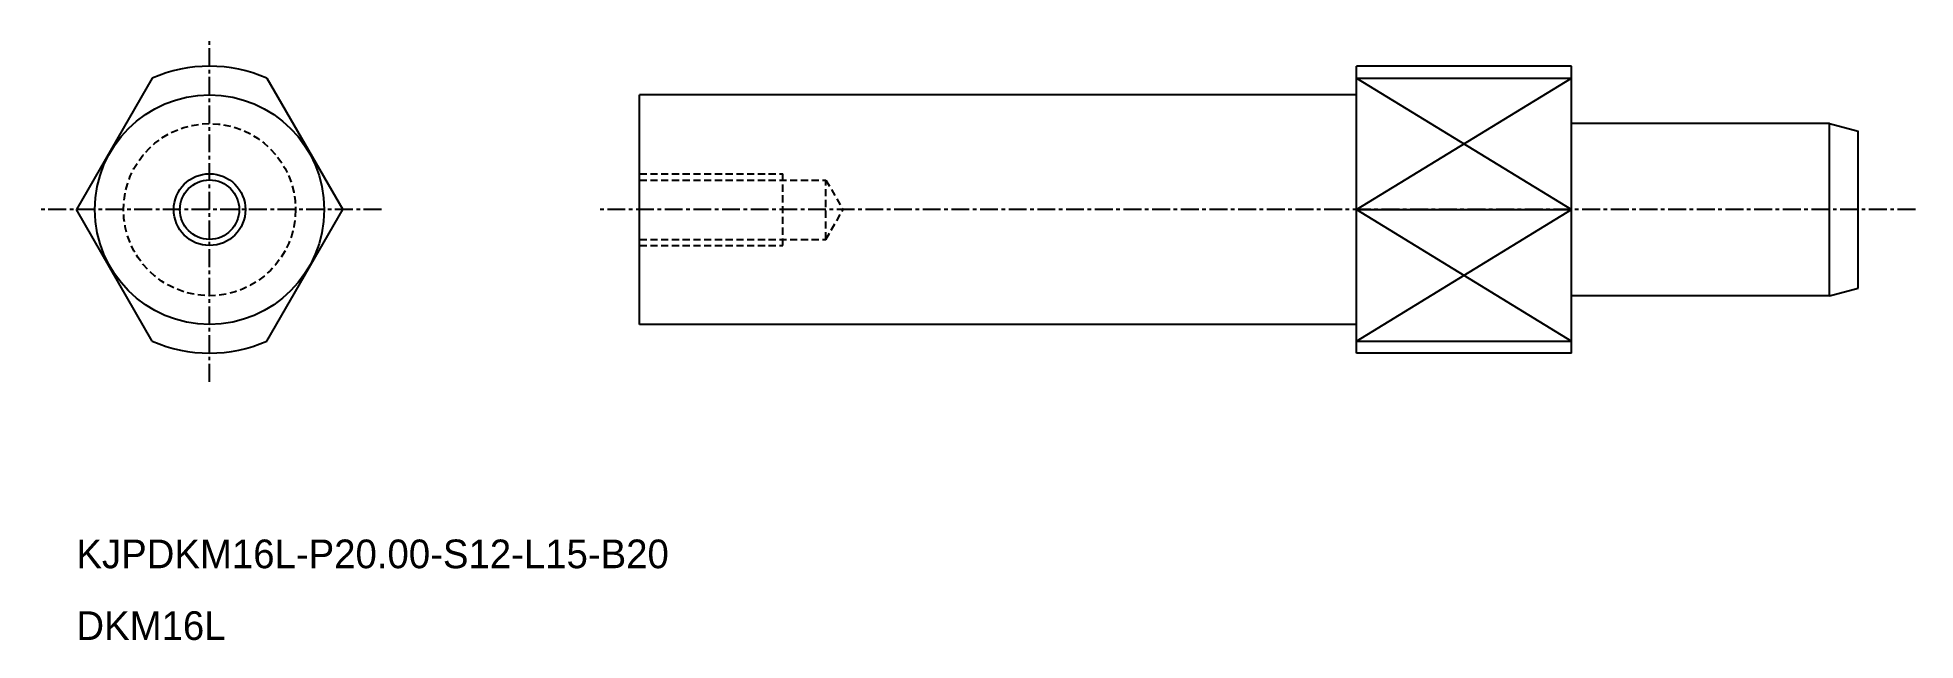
# Model space of a CAD drawing. Extents: x -2543 to -2412, y -865 to -823.
import ezdxf

# ---------------------------------------------------------------- set-up
doc = ezdxf.new("R2010")
doc.units = 0
doc.linetypes.add('CENTER', pattern=[2, 1.25, -0.25, 0.25, -0.25])
doc.linetypes.add('DASHED', pattern=[0.75, 0.5, -0.25])
doc.layers.get('0').update_dxf_attribs({"linetype": 'CONTINUOUS'})
doc.layers.add('CENTER', color=1, linetype='CENTER')

msp = doc.modelspace()

# ---------------------------------------------------------------- linework, layer by layer
at = {"color": 7, "linetype": 'CONTINUOUS'}
for p, q in [((-2435.58, -824.65), (-2450.58, -824.65)), ((-2450.58, -844.65), (-2450.58, -824.65)), ((-2435.58, -844.65), (-2435.58, -824.65)), ((-2534.58, -825.49), (-2539.87, -834.65)), ((-2526.58, -825.49), (-2521.29, -834.65)), ((-2450.58, -825.49), (-2435.58, -825.49)), ((-2450.58, -826.65), (-2500.58, -826.65)), ((-2500.58, -842.65), (-2500.58, -826.65)), ((-2417.58, -828.65), (-2435.58, -828.65)), ((-2417.58, -840.65), (-2417.58, -828.65)), ((-2417.58, -828.65), (-2415.58, -829.19)), ((-2415.58, -840.12), (-2415.58, -829.19)), ((-2534.58, -843.82), (-2539.87, -834.65)), ((-2526.58, -843.82), (-2521.29, -834.65)), ((-2450.58, -834.65), (-2435.58, -834.65)), ((-2417.58, -840.65), (-2435.58, -840.65)), ((-2417.58, -840.65), (-2415.58, -840.12)), ((-2450.58, -842.65), (-2500.58, -842.65)), ((-2450.58, -843.82), (-2435.58, -843.82)), ((-2435.58, -844.65), (-2450.58, -844.65))]:
    msp.add_line(p, q, dxfattribs=at)
at = {"color": 3, "linetype": 'CONTINUOUS'}
for p, q in [((-2450.58, -834.65), (-2435.58, -825.49)), ((-2450.58, -825.49), (-2435.58, -834.65)), ((-2450.58, -843.82), (-2435.58, -834.65)), ((-2450.58, -834.65), (-2435.58, -843.82))]:
    msp.add_line(p, q, dxfattribs=at)
at = {"color": 3, "linetype": 'DASHED'}
for p, q in [((-2500.58, -832.15), (-2490.58, -832.15)), ((-2500.58, -832.59), (-2487.58, -832.59)), ((-2490.58, -837.15), (-2490.58, -832.15)), ((-2487.58, -836.72), (-2487.58, -832.59)), ((-2487.58, -832.59), (-2486.39, -834.65)), ((-2487.58, -836.72), (-2486.39, -834.65)), ((-2500.58, -836.72), (-2487.58, -836.72)), ((-2500.58, -837.15), (-2490.58, -837.15))]:
    msp.add_line(p, q, dxfattribs=at)
at = {"color": 7, "linetype": 'CONTINUOUS'}
for radius in [8, 2.07]:
    msp.add_circle((-2530.58, -834.65), radius, dxfattribs=at)
at = {"color": 3, "linetype": 'DASHED'}
msp.add_circle((-2530.58, -834.65), 6, dxfattribs=at)
at = {"color": 3, "linetype": 'CONTINUOUS'}
msp.add_circle((-2530.58, -834.65), 2.5, dxfattribs=at)
at = {"color": 7, "linetype": 'CONTINUOUS'}
for start, end in [(66.4218, 113.5782), (246.4218, 293.5782)]:
    msp.add_arc((-2530.58, -834.65), 10, start, end, dxfattribs=at)
at = {"layer": 'CENTER', "color": 1, "linetype": 'CENTER'}
for p, q in [((-2530.58, -846.65), (-2530.58, -822.65)), ((-2518.58, -834.65), (-2542.58, -834.65)), ((-2411.58, -834.65), (-2503.58, -834.65))]:
    msp.add_line(p, q, dxfattribs=at)

# ---------------------------------------------------------------- texts
at = {"color": 7, "linetype": 'CONTINUOUS'}
for s, p in [('KJPDKM16L-P20.00-S12-L15-B20', (-2539.87, -859.65)), ('DKM16L', (-2539.87, -864.65))]:
    msp.add_text(s, height=2, dxfattribs=at).set_placement(p)

doc.saveas('drawing.dxf')
